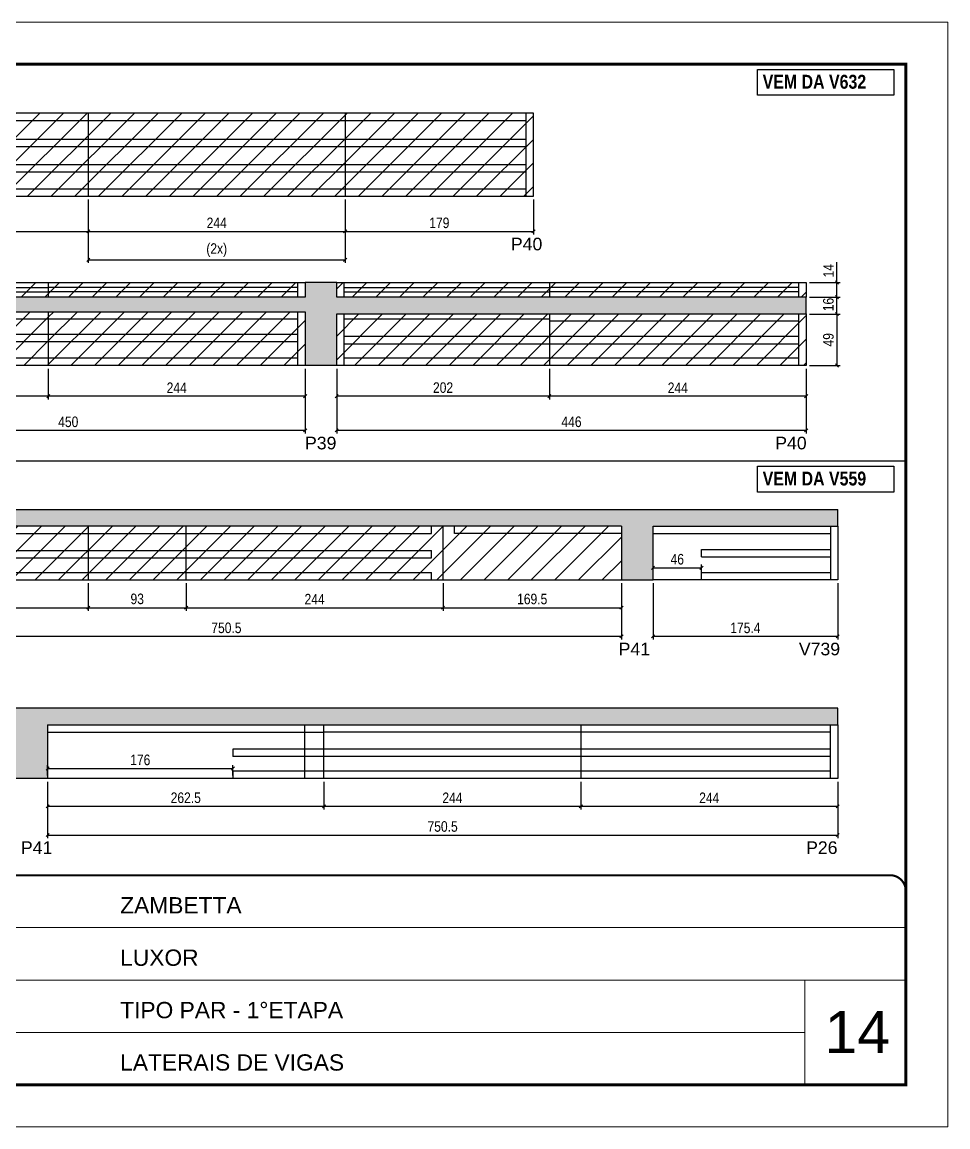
# Model space of a CAD drawing. Extents: x 3309 to 9563, y -2522 to 14608.
# Drawn here: x 5513 to 6393, y 10112 to 11162 of the extents above; entities that cross this region are included whole.
import ezdxf

# ---------------------------------------------------------------- set-up
doc = ezdxf.new("R2010")
doc.units = 0
doc.header["$PDMODE"] = 35
doc.header["$PDSIZE"] = -10
doc.linetypes.add('CONTINUO', pattern=[0])
doc.linetypes.add('DASHED', pattern=[0.75, 0.5, -0.25])
for name, color, linetype in [('5', 5, 'Continuous'), ('COTA', 241, 'Continuous'), ('NOMENCLATURA', 7, 'Continuous'), ('Painéis', 200, 'Continuous'), ('SARR_2.2x7', 40, 'Continuous')]:
    doc.layers.add(name, color=color, linetype=linetype)
for name, color, linetype, lineweight in [('CARIMBO', 255, 'Continuous', 9), ('Folhas', 255, 'Continuous', 9), ('Hachura', 251, 'Continuous', 9), ('SARRAFO DE PRESSAO', 251, 'DASHED', 9)]:
    doc.layers.add(name, color=color, linetype=linetype, lineweight=lineweight)
doc.styles.add('ARIAL', font='arial.ttf')
doc.styles.add('COTA TECNICA', font='techl___.ttf', dxfattribs={"height": 10})
doc.styles.get("Standard").update_dxf_attribs({"font": 'arial.ttf'})
doc.styles.add('TECNICA', font='techb___.ttf', dxfattribs={"height": 10})
doc.dimstyles.new('PAINEL', dxfattribs={"dimtxt": 10, "dimasz": 3, "dimexe": 3, "dimexo": 3, "dimgap": 3, "dimtad": 1, "dimdec": 1, "dimzin": 12, "dimdsep": 46, "dimtxsty": 'COTA TECNICA', "dimblk1": 'OBLIQUE', "dimblk2": 'OBLIQUE', "dimsah": 1, "dimcen": 0.9, "dimclrd": 4, "dimclre": 4, "dimclrt": 240, "dimadec": 1, "dimazin": 3, "dimtfac": 1, "dimtdec": 1, "dimtmove": 0, "dimatfit": 3, "dimfxl": 1, "dimtolj": 1, "dimtzin": 12, "dimarcsym": 0})

# ---------------------------------------------------------------- blocks, each defined once
blk = doc.blocks.new('9999999999')
at = {"color": 30, "linetype": 'CONTINUO'}
for p, q in [((98564.6, 34379.6), (99584, 34379.6)), ((98564.6, 34329.8), (99488, 34329.8)), ((99584, 34329.8), (99488, 34329.8)), ((99488, 34329.8), (99488, 34230.2)), ((98564.6, 34280), (99488, 34280))]:
    blk.add_line(p, q, dxfattribs=at)
at = {"color": 30, "linetype": 'CONTINUO', "const_width": 2}
blk.add_lwpolyline([(99584, 34230.2), (99584, 34414.4, 0.414214), (99569, 34429.4), (98229, 34429.4, 0.414214), (98214, 34414.4), (98214, 34245.2, 0.414214), (98229, 34230.2), (99584, 34230.2)], format="xyb", dxfattribs=at)
at = {"layer": 'Folhas'}
blk.add_lwpolyline([(98139, 34190.2), (99624, 34190.2), (99624, 35240.2), (98139, 35240.2)], close=True, dxfattribs=at)
at = {"layer": 'Folhas', "color": 30, "const_width": 3}
blk.add_lwpolyline([(98214, 34230.2), (99584, 34230.2), (99584, 35200.2), (98214, 35200.2)], close=True, dxfattribs=at)
at = {"color": 7, "linetype": 'Continuous', "ltscale": 5, "style": 'ARIAL'}
for s, height, p in [('ZAMBETTA', 15.48, (98837.7, 34393.1)), ('LUXOR', 15.48, (98837.7, 34343.3)), ('TIPO PAR - 1°ETAPA', 15.483, (98837.7, 34293.5)), ('LATERAIS DE VIGAS', 15.483, (98837.7, 34243.7))]:
    blk.add_text(s, height=height, dxfattribs=at).set_placement(p)
blk = doc.blocks.new('_Oblique')
at = {"color": 0, "linetype": 'ByBlock', "lineweight": -2}
blk.add_line((-0.5, -0.5), (0.5, 0.5), dxfattribs=at)
blk = doc.blocks.new('*D2303')
at = {"layer": 'COTA', "color": 4, "lineweight": -2, "transparency": 16777216}
for p, q in [((5812.3, 10832.7), (5812.3, 10771.1)), ((6258.3, 10832.7), (6258.3, 10771.1)), ((6258.3, 10774.1), (5812.3, 10774.1))]:
    blk.add_line(p, q, dxfattribs=at)
at = {"layer": 'Defpoints', "color": 0, "transparency": 16777216}
for p in [(5812.3, 10835.7), (6258.3, 10835.7), (5812.3, 10774.1)]:
    blk.add_point(p, dxfattribs=at)
at = {"layer": 'COTA', "color": 4, "lineweight": -2, "transparency": 16777216, "xscale": 3, "yscale": 3, "zscale": 3, "rotation": 180}
blk.add_blockref('_Oblique', (5812.3, 10774.1), dxfattribs=at)
at = {"layer": 'COTA', "color": 4, "lineweight": -2, "transparency": 16777216, "xscale": 3, "yscale": 3, "zscale": 3}
blk.add_blockref('_Oblique', (6258.3, 10774.1), dxfattribs=at)
at = {"layer": 'COTA', "color": 240, "transparency": 16777216, "insert": (6035.3, 10782.2), "char_height": 10, "attachment_point": 5, "style": 'COTA TECNICA'}
blk.add_mtext('\\A1;446', dxfattribs=at)
blk = doc.blocks.new('*D2304')
at = {"layer": 'COTA', "color": 4, "lineweight": -2, "transparency": 16777216}
for p, q in [((6014.3, 10832.7), (6014.3, 10803.6)), ((6258.3, 10832.7), (6258.3, 10803.6)), ((6258.3, 10806.6), (6014.3, 10806.6))]:
    blk.add_line(p, q, dxfattribs=at)
at = {"layer": 'Defpoints', "color": 0, "transparency": 16777216}
for p in [(6014.3, 10835.7), (6258.3, 10835.7), (6014.3, 10806.6)]:
    blk.add_point(p, dxfattribs=at)
at = {"layer": 'COTA', "color": 4, "lineweight": -2, "transparency": 16777216, "xscale": 3, "yscale": 3, "zscale": 3, "rotation": 180}
blk.add_blockref('_Oblique', (6014.3, 10806.6), dxfattribs=at)
at = {"layer": 'COTA', "color": 4, "lineweight": -2, "transparency": 16777216, "xscale": 3, "yscale": 3, "zscale": 3}
blk.add_blockref('_Oblique', (6258.3, 10806.6), dxfattribs=at)
at = {"layer": 'COTA', "color": 240, "transparency": 16777216, "insert": (6136.3, 10814.6), "char_height": 10, "attachment_point": 5, "style": 'COTA TECNICA'}
blk.add_mtext('\\A1;244', dxfattribs=at)
blk = doc.blocks.new('*D2305')
at = {"layer": 'COTA', "color": 4, "lineweight": -2, "transparency": 16777216}
for p, q in [((5812.3, 10832.7), (5812.3, 10803.6)), ((6014.3, 10832.7), (6014.3, 10803.6)), ((6014.3, 10806.6), (5812.3, 10806.6))]:
    blk.add_line(p, q, dxfattribs=at)
at = {"layer": 'Defpoints', "color": 0, "transparency": 16777216}
for p in [(5812.3, 10835.7), (6014.3, 10835.7), (5812.3, 10806.6)]:
    blk.add_point(p, dxfattribs=at)
at = {"layer": 'COTA', "color": 4, "lineweight": -2, "transparency": 16777216, "xscale": 3, "yscale": 3, "zscale": 3, "rotation": 180}
blk.add_blockref('_Oblique', (5812.3, 10806.6), dxfattribs=at)
at = {"layer": 'COTA', "color": 4, "lineweight": -2, "transparency": 16777216, "xscale": 3, "yscale": 3, "zscale": 3}
blk.add_blockref('_Oblique', (6014.3, 10806.6), dxfattribs=at)
at = {"layer": 'COTA', "color": 240, "transparency": 16777216, "insert": (5913.3, 10814.7), "char_height": 10, "attachment_point": 5, "style": 'COTA TECNICA'}
blk.add_mtext('\\A1;202', dxfattribs=at)
blk = doc.blocks.new('*D2306')
at = {"layer": 'COTA', "color": 4, "lineweight": -2, "transparency": 16777216}
for p, q in [((5332.3, 10832.7), (5332.3, 10771.1)), ((5782.3, 10832.7), (5782.3, 10771.1)), ((5782.3, 10774.1), (5332.3, 10774.1))]:
    blk.add_line(p, q, dxfattribs=at)
at = {"layer": 'Defpoints', "color": 0, "transparency": 16777216}
for p in [(5332.3, 10835.7), (5782.3, 10835.7), (5332.3, 10774.1)]:
    blk.add_point(p, dxfattribs=at)
at = {"layer": 'COTA', "color": 4, "lineweight": -2, "transparency": 16777216, "xscale": 3, "yscale": 3, "zscale": 3, "rotation": 180}
blk.add_blockref('_Oblique', (5332.3, 10774.1), dxfattribs=at)
at = {"layer": 'COTA', "color": 4, "lineweight": -2, "transparency": 16777216, "xscale": 3, "yscale": 3, "zscale": 3}
blk.add_blockref('_Oblique', (5782.3, 10774.1), dxfattribs=at)
at = {"layer": 'COTA', "color": 240, "transparency": 16777216, "insert": (5557.3, 10782.2), "char_height": 10, "attachment_point": 5, "style": 'COTA TECNICA'}
blk.add_mtext('\\A1;450', dxfattribs=at)
blk = doc.blocks.new('*D2307')
at = {"layer": 'COTA', "color": 4, "lineweight": -2, "transparency": 16777216}
for p, q in [((5538.3, 10832.7), (5538.3, 10803.6)), ((5782.3, 10832.7), (5782.3, 10803.6)), ((5782.3, 10806.6), (5538.3, 10806.6))]:
    blk.add_line(p, q, dxfattribs=at)
at = {"layer": 'Defpoints', "color": 0, "transparency": 16777216}
for p in [(5538.3, 10835.7), (5782.3, 10835.7), (5538.3, 10806.6)]:
    blk.add_point(p, dxfattribs=at)
at = {"layer": 'COTA', "color": 4, "lineweight": -2, "transparency": 16777216, "xscale": 3, "yscale": 3, "zscale": 3, "rotation": 180}
blk.add_blockref('_Oblique', (5538.3, 10806.6), dxfattribs=at)
at = {"layer": 'COTA', "color": 4, "lineweight": -2, "transparency": 16777216, "xscale": 3, "yscale": 3, "zscale": 3}
blk.add_blockref('_Oblique', (5782.3, 10806.6), dxfattribs=at)
at = {"layer": 'COTA', "color": 240, "transparency": 16777216, "insert": (5660.3, 10814.6), "char_height": 10, "attachment_point": 5, "style": 'COTA TECNICA'}
blk.add_mtext('\\A1;244', dxfattribs=at)
blk = doc.blocks.new('*D2308')
at = {"layer": 'COTA', "color": 4, "lineweight": -2, "transparency": 16777216}
for p, q in [((5332.3, 10832.7), (5332.3, 10803.6)), ((5538.3, 10832.7), (5538.3, 10803.6)), ((5538.3, 10806.6), (5332.3, 10806.6))]:
    blk.add_line(p, q, dxfattribs=at)
at = {"layer": 'Defpoints', "color": 0, "transparency": 16777216}
for p in [(5332.3, 10835.7), (5538.3, 10835.7), (5332.3, 10806.6)]:
    blk.add_point(p, dxfattribs=at)
at = {"layer": 'COTA', "color": 4, "lineweight": -2, "transparency": 16777216, "xscale": 3, "yscale": 3, "zscale": 3, "rotation": 180}
blk.add_blockref('_Oblique', (5332.3, 10806.6), dxfattribs=at)
at = {"layer": 'COTA', "color": 4, "lineweight": -2, "transparency": 16777216, "xscale": 3, "yscale": 3, "zscale": 3}
blk.add_blockref('_Oblique', (5538.3, 10806.6), dxfattribs=at)
at = {"layer": 'COTA', "color": 240, "transparency": 16777216, "insert": (5435.3, 10814.7), "char_height": 10, "attachment_point": 5, "style": 'COTA TECNICA'}
blk.add_mtext('\\A1;206', dxfattribs=at)
blk = doc.blocks.new('*D2313')
at = {"layer": 'COTA', "color": 4, "lineweight": -2, "transparency": 16777216}
for p, q in [((6261.3, 10884.7), (6290.5, 10884.7)), ((6287.5, 10884.7), (6287.5, 10835.7)), ((6261.3, 10835.7), (6290.5, 10835.7))]:
    blk.add_line(p, q, dxfattribs=at)
at = {"layer": 'Defpoints', "color": 0, "transparency": 16777216}
for p in [(6258.3, 10884.7), (6258.3, 10835.7), (6287.5, 10835.7)]:
    blk.add_point(p, dxfattribs=at)
at = {"layer": 'COTA', "color": 4, "lineweight": -2, "transparency": 16777216, "xscale": 3, "yscale": 3, "zscale": 3}
for p, rotation in [((6287.5, 10884.7), 90), ((6287.5, 10835.7), 270)]:
    blk.add_blockref('_Oblique', p, dxfattribs=dict(at, rotation=rotation))
at = {"layer": 'COTA', "color": 240, "transparency": 16777216, "insert": (6279.4, 10860.2), "char_height": 10, "attachment_point": 5, "rotation": 90, "style": 'COTA TECNICA'}
blk.add_mtext('\\A1;49', dxfattribs=at)
blk = doc.blocks.new('*D2314')
at = {"layer": 'COTA', "color": 4, "lineweight": -2, "transparency": 16777216}
for p, q in [((6261.3, 10900.7), (6290.5, 10900.7)), ((6287.5, 10884.7), (6287.5, 10900.7)), ((6261.3, 10884.7), (6290.5, 10884.7))]:
    blk.add_line(p, q, dxfattribs=at)
at = {"layer": 'Defpoints', "color": 0, "transparency": 16777216}
for p in [(6258.3, 10900.7), (6287.5, 10900.7), (6258.3, 10884.7)]:
    blk.add_point(p, dxfattribs=at)
at = {"layer": 'COTA', "color": 4, "lineweight": -2, "transparency": 16777216, "xscale": 3, "yscale": 3, "zscale": 3}
for p, rotation in [((6287.5, 10900.7), 90), ((6287.5, 10884.7), 270)]:
    blk.add_blockref('_Oblique', p, dxfattribs=dict(at, rotation=rotation))
at = {"layer": 'COTA', "color": 240, "transparency": 16777216, "insert": (6279.4, 10893.7), "char_height": 10, "attachment_point": 5, "rotation": 90, "style": 'COTA TECNICA'}
blk.add_mtext('\\A1;16', dxfattribs=at)
blk = doc.blocks.new('*D2315')
at = {"layer": 'COTA', "color": 4, "lineweight": -2, "transparency": 16777216}
for p, q in [((6287.5, 10914.7), (6287.5, 10933.9)), ((6261.3, 10914.7), (6290.5, 10914.7)), ((6287.5, 10900.7), (6287.5, 10914.7)), ((6261.3, 10900.7), (6290.5, 10900.7))]:
    blk.add_line(p, q, dxfattribs=at)
at = {"layer": 'Defpoints', "color": 0, "transparency": 16777216}
for p in [(6258.3, 10914.7), (6287.5, 10914.7), (6258.3, 10900.7)]:
    blk.add_point(p, dxfattribs=at)
at = {"layer": 'COTA', "color": 4, "lineweight": -2, "transparency": 16777216, "xscale": 3, "yscale": 3, "zscale": 3}
for p, rotation in [((6287.5, 10914.7), 90), ((6287.5, 10900.7), 270)]:
    blk.add_blockref('_Oblique', p, dxfattribs=dict(at, rotation=rotation))
at = {"layer": 'COTA', "color": 240, "transparency": 16777216, "insert": (6279.5, 10925.8), "char_height": 10, "attachment_point": 5, "rotation": 90, "style": 'COTA TECNICA'}
blk.add_mtext('\\A1;14', dxfattribs=at)
blk = doc.blocks.new('*D2317')
at = {"layer": 'COTA', "color": 4, "lineweight": -2, "transparency": 16777216}
for p, q in [((5332.3, 10993.6), (5332.3, 10960.2)), ((5576.3, 10993.6), (5576.3, 10960.2)), ((5332.3, 10963.2), (5576.3, 10963.2))]:
    blk.add_line(p, q, dxfattribs=at)
at = {"layer": 'Defpoints', "color": 0, "transparency": 16777216}
for p in [(5332.3, 10996.6), (5576.3, 10996.6), (5576.3, 10963.2)]:
    blk.add_point(p, dxfattribs=at)
at = {"layer": 'COTA', "color": 4, "lineweight": -2, "transparency": 16777216, "xscale": 3, "yscale": 3, "zscale": 3, "rotation": 180}
blk.add_blockref('_Oblique', (5332.3, 10963.2), dxfattribs=at)
at = {"layer": 'COTA', "color": 4, "lineweight": -2, "transparency": 16777216, "xscale": 3, "yscale": 3, "zscale": 3}
blk.add_blockref('_Oblique', (5576.3, 10963.2), dxfattribs=at)
at = {"layer": 'COTA', "color": 240, "transparency": 16777216, "insert": (5454.3, 10971.3), "char_height": 10, "attachment_point": 5, "style": 'COTA TECNICA'}
blk.add_mtext('\\A1;244', dxfattribs=at)
blk = doc.blocks.new('*D2318')
at = {"layer": 'COTA', "color": 4, "lineweight": -2, "transparency": 16777216}
for p, q in [((5576.3, 10993.6), (5576.3, 10960.2)), ((5820.3, 10993.6), (5820.3, 10960.2)), ((5576.3, 10963.2), (5820.3, 10963.2))]:
    blk.add_line(p, q, dxfattribs=at)
at = {"layer": 'Defpoints', "color": 0, "transparency": 16777216}
for p in [(5576.3, 10996.6), (5820.3, 10996.6), (5820.3, 10963.2)]:
    blk.add_point(p, dxfattribs=at)
at = {"layer": 'COTA', "color": 4, "lineweight": -2, "transparency": 16777216, "xscale": 3, "yscale": 3, "zscale": 3, "rotation": 180}
blk.add_blockref('_Oblique', (5576.3, 10963.2), dxfattribs=at)
at = {"layer": 'COTA', "color": 4, "lineweight": -2, "transparency": 16777216, "xscale": 3, "yscale": 3, "zscale": 3}
blk.add_blockref('_Oblique', (5820.3, 10963.2), dxfattribs=at)
at = {"layer": 'COTA', "color": 240, "transparency": 16777216, "insert": (5698.3, 10971.3), "char_height": 10, "attachment_point": 5, "style": 'COTA TECNICA'}
blk.add_mtext('\\A1;244', dxfattribs=at)
blk = doc.blocks.new('*D2319')
at = {"layer": 'COTA', "color": 4, "lineweight": -2, "transparency": 16777216}
for p, q in [((5820.3, 10993.6), (5820.3, 10960.2)), ((5999.3, 10993.6), (5999.3, 10960.2)), ((5820.3, 10963.2), (5999.3, 10963.2))]:
    blk.add_line(p, q, dxfattribs=at)
at = {"layer": 'Defpoints', "color": 0, "transparency": 16777216}
for p in [(5820.3, 10996.6), (5999.3, 10996.6), (5999.3, 10963.2)]:
    blk.add_point(p, dxfattribs=at)
at = {"layer": 'COTA', "color": 4, "lineweight": -2, "transparency": 16777216, "xscale": 3, "yscale": 3, "zscale": 3, "rotation": 180}
blk.add_blockref('_Oblique', (5820.3, 10963.2), dxfattribs=at)
at = {"layer": 'COTA', "color": 4, "lineweight": -2, "transparency": 16777216, "xscale": 3, "yscale": 3, "zscale": 3}
blk.add_blockref('_Oblique', (5999.3, 10963.2), dxfattribs=at)
at = {"layer": 'COTA', "color": 240, "transparency": 16777216, "insert": (5909.8, 10971.3), "char_height": 10, "attachment_point": 5, "style": 'COTA TECNICA'}
blk.add_mtext('\\A1;179', dxfattribs=at)
blk = doc.blocks.new('*D2320')
at = {"layer": 'COTA', "color": 4, "lineweight": -2, "transparency": 16777216}
for p, q in [((5576.3, 10993.6), (5576.3, 10933.2)), ((5820.3, 10993.6), (5820.3, 10933.2)), ((5576.3, 10936.2), (5820.3, 10936.2))]:
    blk.add_line(p, q, dxfattribs=at)
at = {"layer": 'Defpoints', "color": 0, "transparency": 16777216}
for p in [(5576.3, 10996.6), (5820.3, 10996.6), (5820.3, 10936.2)]:
    blk.add_point(p, dxfattribs=at)
at = {"layer": 'COTA', "color": 4, "lineweight": -2, "transparency": 16777216, "xscale": 3, "yscale": 3, "zscale": 3, "rotation": 180}
blk.add_blockref('_Oblique', (5576.3, 10936.2), dxfattribs=at)
at = {"layer": 'COTA', "color": 4, "lineweight": -2, "transparency": 16777216, "xscale": 3, "yscale": 3, "zscale": 3}
blk.add_blockref('_Oblique', (5820.3, 10936.2), dxfattribs=at)
at = {"layer": 'COTA', "color": 240, "transparency": 16777216, "insert": (5698.3, 10945.4), "char_height": 10, "attachment_point": 5, "style": 'COTA TECNICA'}
blk.add_mtext('\\A1;(2x)', dxfattribs=at)
blk = doc.blocks.new('*D5262')
at = {"layer": 'COTA', "color": 4, "lineweight": -2, "transparency": 16777216}
for p, q in [((5332.3, 10629), (5332.3, 10602.6)), ((5576.3, 10629), (5576.3, 10602.6)), ((5332.3, 10605.6), (5576.3, 10605.6))]:
    blk.add_line(p, q, dxfattribs=at)
at = {"layer": 'Defpoints', "color": 0, "transparency": 16777216}
for p in [(5332.3, 10632), (5576.3, 10632), (5576.3, 10605.6)]:
    blk.add_point(p, dxfattribs=at)
at = {"layer": 'COTA', "color": 4, "lineweight": -2, "transparency": 16777216, "xscale": 3, "yscale": 3, "zscale": 3, "rotation": 180}
blk.add_blockref('_Oblique', (5332.3, 10605.6), dxfattribs=at)
at = {"layer": 'COTA', "color": 4, "lineweight": -2, "transparency": 16777216, "xscale": 3, "yscale": 3, "zscale": 3}
blk.add_blockref('_Oblique', (5576.3, 10605.6), dxfattribs=at)
at = {"layer": 'COTA', "color": 240, "transparency": 16777216, "insert": (5454.3, 10613.7), "char_height": 10, "attachment_point": 5, "style": 'COTA TECNICA'}
blk.add_mtext('\\A1;244', dxfattribs=at)
blk = doc.blocks.new('*D5263')
at = {"layer": 'COTA', "color": 4, "lineweight": -2, "transparency": 16777216}
for p, q in [((5576.3, 10629), (5576.3, 10602.6)), ((5669.3, 10629), (5669.3, 10602.6)), ((5576.3, 10605.6), (5669.3, 10605.6))]:
    blk.add_line(p, q, dxfattribs=at)
at = {"layer": 'Defpoints', "color": 0, "transparency": 16777216}
for p in [(5576.3, 10632), (5669.3, 10632), (5669.3, 10605.6)]:
    blk.add_point(p, dxfattribs=at)
at = {"layer": 'COTA', "color": 4, "lineweight": -2, "transparency": 16777216, "xscale": 3, "yscale": 3, "zscale": 3, "rotation": 180}
blk.add_blockref('_Oblique', (5576.3, 10605.6), dxfattribs=at)
at = {"layer": 'COTA', "color": 4, "lineweight": -2, "transparency": 16777216, "xscale": 3, "yscale": 3, "zscale": 3}
blk.add_blockref('_Oblique', (5669.3, 10605.6), dxfattribs=at)
at = {"layer": 'COTA', "color": 240, "transparency": 16777216, "insert": (5622.8, 10613.9), "char_height": 10, "attachment_point": 5, "style": 'COTA TECNICA'}
blk.add_mtext('\\A1;93', dxfattribs=at)
blk = doc.blocks.new('*D5264')
at = {"layer": 'COTA', "color": 4, "lineweight": -2, "transparency": 16777216}
for p, q in [((5669.3, 10629), (5669.3, 10602.6)), ((5913.3, 10629), (5913.3, 10602.6)), ((5669.3, 10605.6), (5913.3, 10605.6))]:
    blk.add_line(p, q, dxfattribs=at)
at = {"layer": 'Defpoints', "color": 0, "transparency": 16777216}
for p in [(5669.3, 10632), (5913.3, 10632), (5913.3, 10605.6)]:
    blk.add_point(p, dxfattribs=at)
at = {"layer": 'COTA', "color": 4, "lineweight": -2, "transparency": 16777216, "xscale": 3, "yscale": 3, "zscale": 3, "rotation": 180}
blk.add_blockref('_Oblique', (5669.3, 10605.6), dxfattribs=at)
at = {"layer": 'COTA', "color": 4, "lineweight": -2, "transparency": 16777216, "xscale": 3, "yscale": 3, "zscale": 3}
blk.add_blockref('_Oblique', (5913.3, 10605.6), dxfattribs=at)
at = {"layer": 'COTA', "color": 240, "transparency": 16777216, "insert": (5791.3, 10613.7), "char_height": 10, "attachment_point": 5, "style": 'COTA TECNICA'}
blk.add_mtext('\\A1;244', dxfattribs=at)
blk = doc.blocks.new('*D5265')
at = {"layer": 'COTA', "color": 4, "lineweight": -2, "transparency": 16777216}
for p, q in [((5913.3, 10629), (5913.3, 10602.6)), ((6082.8, 10629), (6082.8, 10602.6)), ((5913.3, 10605.6), (6082.8, 10605.6))]:
    blk.add_line(p, q, dxfattribs=at)
at = {"layer": 'Defpoints', "color": 0, "transparency": 16777216}
for p in [(5913.3, 10632), (6082.8, 10632), (6082.8, 10605.6)]:
    blk.add_point(p, dxfattribs=at)
at = {"layer": 'COTA', "color": 4, "lineweight": -2, "transparency": 16777216, "xscale": 3, "yscale": 3, "zscale": 3, "rotation": 180}
blk.add_blockref('_Oblique', (5913.3, 10605.6), dxfattribs=at)
at = {"layer": 'COTA', "color": 4, "lineweight": -2, "transparency": 16777216, "xscale": 3, "yscale": 3, "zscale": 3}
blk.add_blockref('_Oblique', (6082.8, 10605.6), dxfattribs=at)
at = {"layer": 'COTA', "color": 240, "transparency": 16777216, "insert": (5998, 10613.8), "char_height": 10, "attachment_point": 5, "style": 'COTA TECNICA'}
blk.add_mtext('\\A1;169.5', dxfattribs=at)
blk = doc.blocks.new('*D5266')
at = {"layer": 'COTA', "color": 4, "lineweight": -2, "transparency": 16777216}
for p, q in [((5332.3, 10629), (5332.3, 10575.3)), ((6082.8, 10629), (6082.8, 10575.3)), ((6082.8, 10578.3), (5332.3, 10578.3))]:
    blk.add_line(p, q, dxfattribs=at)
at = {"layer": 'Defpoints', "color": 0, "transparency": 16777216}
for p in [(5332.3, 10632), (6082.8, 10632), (5332.3, 10578.3)]:
    blk.add_point(p, dxfattribs=at)
at = {"layer": 'COTA', "color": 4, "lineweight": -2, "transparency": 16777216, "xscale": 3, "yscale": 3, "zscale": 3, "rotation": 180}
blk.add_blockref('_Oblique', (5332.3, 10578.3), dxfattribs=at)
at = {"layer": 'COTA', "color": 4, "lineweight": -2, "transparency": 16777216, "xscale": 3, "yscale": 3, "zscale": 3}
blk.add_blockref('_Oblique', (6082.8, 10578.3), dxfattribs=at)
at = {"layer": 'COTA', "color": 240, "transparency": 16777216, "insert": (5707.5, 10586.4), "char_height": 10, "attachment_point": 5, "style": 'COTA TECNICA'}
blk.add_mtext('\\A1;750.5', dxfattribs=at)
blk = doc.blocks.new('*D5269')
at = {"layer": 'COTA', "color": 4, "lineweight": -2, "transparency": 16777216}
for p, q in [((6112.8, 10629), (6112.8, 10575.3)), ((6288.2, 10629), (6288.2, 10575.3)), ((6288.2, 10578.3), (6112.8, 10578.3))]:
    blk.add_line(p, q, dxfattribs=at)
at = {"layer": 'Defpoints', "color": 0, "transparency": 16777216}
for p in [(6112.8, 10632), (6288.2, 10632), (6112.8, 10578.3)]:
    blk.add_point(p, dxfattribs=at)
at = {"layer": 'COTA', "color": 4, "lineweight": -2, "transparency": 16777216, "xscale": 3, "yscale": 3, "zscale": 3, "rotation": 180}
blk.add_blockref('_Oblique', (6112.8, 10578.3), dxfattribs=at)
at = {"layer": 'COTA', "color": 4, "lineweight": -2, "transparency": 16777216, "xscale": 3, "yscale": 3, "zscale": 3}
blk.add_blockref('_Oblique', (6288.2, 10578.3), dxfattribs=at)
at = {"layer": 'COTA', "color": 240, "transparency": 16777216, "insert": (6200.5, 10586.4), "char_height": 10, "attachment_point": 5, "style": 'COTA TECNICA'}
blk.add_mtext('\\A1;175.4', dxfattribs=at)
blk = doc.blocks.new('*D5270')
at = {"layer": 'COTA', "color": 4, "lineweight": -2, "transparency": 16777216}
for p, q in [((6112.8, 10635), (6112.8, 10646.5)), ((6112.8, 10643.5), (6158.8, 10643.5)), ((6158.8, 10635), (6158.8, 10646.5))]:
    blk.add_line(p, q, dxfattribs=at)
at = {"layer": 'Defpoints', "color": 0, "transparency": 16777216}
for p in [(6158.8, 10643.5), (6112.8, 10632), (6158.8, 10632)]:
    blk.add_point(p, dxfattribs=at)
at = {"layer": 'COTA', "color": 4, "lineweight": -2, "transparency": 16777216, "xscale": 3, "yscale": 3, "zscale": 3, "rotation": 180}
blk.add_blockref('_Oblique', (6112.8, 10643.5), dxfattribs=at)
at = {"layer": 'COTA', "color": 4, "lineweight": -2, "transparency": 16777216, "xscale": 3, "yscale": 3, "zscale": 3}
blk.add_blockref('_Oblique', (6158.8, 10643.5), dxfattribs=at)
at = {"layer": 'COTA', "color": 240, "transparency": 16777216, "insert": (6135.8, 10651.6), "char_height": 10, "attachment_point": 5, "style": 'COTA TECNICA'}
blk.add_mtext('\\A1;46', dxfattribs=at)
blk = doc.blocks.new('*D5280')
at = {"layer": 'COTA', "color": 4, "lineweight": -2, "transparency": 16777216}
for p, q in [((6044.2, 10440.2), (6044.2, 10413.8)), ((6288.2, 10440.2), (6288.2, 10413.8)), ((6288.2, 10416.8), (6044.2, 10416.8))]:
    blk.add_line(p, q, dxfattribs=at)
at = {"layer": 'Defpoints', "color": 0, "transparency": 16777216}
for p in [(6044.2, 10443.2), (6288.2, 10443.2), (6044.2, 10416.8)]:
    blk.add_point(p, dxfattribs=at)
at = {"layer": 'COTA', "color": 4, "lineweight": -2, "transparency": 16777216, "xscale": 3, "yscale": 3, "zscale": 3, "rotation": 180}
blk.add_blockref('_Oblique', (6044.2, 10416.8), dxfattribs=at)
at = {"layer": 'COTA', "color": 4, "lineweight": -2, "transparency": 16777216, "xscale": 3, "yscale": 3, "zscale": 3}
blk.add_blockref('_Oblique', (6288.2, 10416.8), dxfattribs=at)
at = {"layer": 'COTA', "color": 240, "transparency": 16777216, "insert": (6166.2, 10424.9), "char_height": 10, "attachment_point": 5, "style": 'COTA TECNICA'}
blk.add_mtext('\\A1;244', dxfattribs=at)
blk = doc.blocks.new('*D5275')
at = {"layer": 'COTA', "color": 4, "lineweight": -2, "transparency": 16777216}
for p, q in [((5800.2, 10440.2), (5800.2, 10413.8)), ((6044.2, 10440.2), (6044.2, 10413.8)), ((6044.2, 10416.8), (5800.2, 10416.8))]:
    blk.add_line(p, q, dxfattribs=at)
at = {"layer": 'Defpoints', "color": 0, "transparency": 16777216}
for p in [(5800.2, 10443.2), (6044.2, 10443.2), (5800.2, 10416.8)]:
    blk.add_point(p, dxfattribs=at)
at = {"layer": 'COTA', "color": 4, "lineweight": -2, "transparency": 16777216, "xscale": 3, "yscale": 3, "zscale": 3, "rotation": 180}
blk.add_blockref('_Oblique', (5800.2, 10416.8), dxfattribs=at)
at = {"layer": 'COTA', "color": 4, "lineweight": -2, "transparency": 16777216, "xscale": 3, "yscale": 3, "zscale": 3}
blk.add_blockref('_Oblique', (6044.2, 10416.8), dxfattribs=at)
at = {"layer": 'COTA', "color": 240, "transparency": 16777216, "insert": (5922.2, 10424.9), "char_height": 10, "attachment_point": 5, "style": 'COTA TECNICA'}
blk.add_mtext('\\A1;244', dxfattribs=at)
blk = doc.blocks.new('*D5276')
at = {"layer": 'COTA', "color": 4, "lineweight": -2, "transparency": 16777216}
for p, q in [((5537.7, 10440.2), (5537.7, 10413.8)), ((5800.2, 10440.2), (5800.2, 10413.8)), ((5800.2, 10416.8), (5537.7, 10416.8))]:
    blk.add_line(p, q, dxfattribs=at)
at = {"layer": 'Defpoints', "color": 0, "transparency": 16777216}
for p in [(5537.7, 10443.2), (5800.2, 10443.2), (5537.7, 10416.8)]:
    blk.add_point(p, dxfattribs=at)
at = {"layer": 'COTA', "color": 4, "lineweight": -2, "transparency": 16777216, "xscale": 3, "yscale": 3, "zscale": 3, "rotation": 180}
blk.add_blockref('_Oblique', (5537.7, 10416.8), dxfattribs=at)
at = {"layer": 'COTA', "color": 4, "lineweight": -2, "transparency": 16777216, "xscale": 3, "yscale": 3, "zscale": 3}
blk.add_blockref('_Oblique', (5800.2, 10416.8), dxfattribs=at)
at = {"layer": 'COTA', "color": 240, "transparency": 16777216, "insert": (5668.9, 10424.9), "char_height": 10, "attachment_point": 5, "style": 'COTA TECNICA'}
blk.add_mtext('\\A1;262.5', dxfattribs=at)
blk = doc.blocks.new('*D5277')
at = {"layer": 'COTA', "color": 4, "lineweight": -2, "transparency": 16777216}
for p, q in [((5537.7, 10440.2), (5537.7, 10386.5)), ((6288.2, 10440.2), (6288.2, 10386.5)), ((5537.7, 10389.5), (6288.2, 10389.5))]:
    blk.add_line(p, q, dxfattribs=at)
at = {"layer": 'Defpoints', "color": 0, "transparency": 16777216}
for p in [(5537.7, 10443.2), (6288.2, 10443.2), (6288.2, 10389.5)]:
    blk.add_point(p, dxfattribs=at)
at = {"layer": 'COTA', "color": 4, "lineweight": -2, "transparency": 16777216, "xscale": 3, "yscale": 3, "zscale": 3, "rotation": 180}
blk.add_blockref('_Oblique', (5537.7, 10389.5), dxfattribs=at)
at = {"layer": 'COTA', "color": 4, "lineweight": -2, "transparency": 16777216, "xscale": 3, "yscale": 3, "zscale": 3}
blk.add_blockref('_Oblique', (6288.2, 10389.5), dxfattribs=at)
at = {"layer": 'COTA', "color": 240, "transparency": 16777216, "insert": (5912.9, 10397.6), "char_height": 10, "attachment_point": 5, "style": 'COTA TECNICA'}
blk.add_mtext('\\A1;750.5', dxfattribs=at)
blk = doc.blocks.new('*D5281')
at = {"layer": 'COTA', "color": 4, "lineweight": -2, "transparency": 16777216}
for p, q in [((5537.7, 10446.2), (5537.7, 10455.8)), ((5537.7, 10452.8), (5713.7, 10452.8)), ((5713.7, 10446.2), (5713.7, 10455.8))]:
    blk.add_line(p, q, dxfattribs=at)
at = {"layer": 'Defpoints', "color": 0, "transparency": 16777216}
for p in [(5713.7, 10452.8), (5537.7, 10443.2), (5713.7, 10443.2)]:
    blk.add_point(p, dxfattribs=at)
at = {"layer": 'COTA', "color": 4, "lineweight": -2, "transparency": 16777216, "xscale": 3, "yscale": 3, "zscale": 3, "rotation": 180}
blk.add_blockref('_Oblique', (5537.7, 10452.8), dxfattribs=at)
at = {"layer": 'COTA', "color": 4, "lineweight": -2, "transparency": 16777216, "xscale": 3, "yscale": 3, "zscale": 3}
blk.add_blockref('_Oblique', (5713.7, 10452.8), dxfattribs=at)
at = {"layer": 'COTA', "color": 240, "transparency": 16777216, "insert": (5625.7, 10460.9), "char_height": 10, "attachment_point": 5, "style": 'COTA TECNICA'}
blk.add_mtext('\\A1;176', dxfattribs=at)

msp = doc.modelspace()

# ---------------------------------------------------------------- hatches: boundary and pattern name
at = {"layer": 'COTA'}
h = msp.add_hatch(dxfattribs=at)
h.set_pattern_fill('AR-CONC', color=256, scale=0.03)
h.paths.add_polyline_path([(6258.3, 10900.75), (5812.3, 10900.75), (5812.3, 10914.75), (5782.3, 10914.75), (5782.3, 10900.75), (5332.3, 10900.75), (5332.3, 10886.75), (5782.3, 10886.75), (5782.3, 10835.75), (5812.3, 10835.75), (5812.3, 10884.75), (6258.3, 10884.75)])
h = msp.add_hatch(dxfattribs=at)
h.set_pattern_fill('AR-CONC', color=256, scale=0.03)
h.paths.add_polyline_path([(6112.8, 10682.99), (6288.2, 10682.99), (6288.2, 10698.99), (5332.3, 10698.99), (5332.3, 10682.99), (6082.8, 10682.99), (6082.8, 10631.99), (6112.8, 10631.99)])
h = msp.add_hatch(dxfattribs=at)
h.set_pattern_fill('AR-CONC', color=256, scale=0.03)
h.set_pattern_definition([(50, (0, -188.7883), (5.46554, -0.4781726), [0.5715, -6.2865]), (355, (0, -188.7883), (-1.0573026, 5.7317054), [0.4572, -5.0292175]), (100.451445, (0.4555, -188.828), (4.4082374, 5.2535326), [0.4857003, -5.3427073]), (46.1842, (0, -187.264), (8.1323712, -1.26127), [0.85725, -9.42975]), (96.63556, (0.678, -187.369), (7.122124, 7.4227837), [0.7285507, -8.014068]), (351.18415, (0, -187.264), (7.122124, 7.422784), [0.685799, -7.543792]), (21, (0.762, -187.6453), (4.5484317, -3.067956), [0.5715, -6.2865]), (326, (0.762, -187.6453), (1.8540609, 5.525639), [0.4572, -5.0292]), (71.451445, (1.141, -187.901), (6.4024926, 2.457683), [0.4857003, -5.3426981]), (37.5, (0, -188.7883), (0.0926581, 2.53665117), [0, -4.96824, 0, -5.1054, 0, -5.04825]), (7.5, (0, -188.7883), (2.0045899, 3.00541724), [0, -2.91084, 0, -4.85394, 0, -1.92405]), (327.5, (-1.6993, -188.7883), (4.06771786, -0.17186232), [0, -1.905, 0, -5.9436, 0, -7.8867]), (317.5, (-2.4613, -188.7883), (4.4438754, 0.7627947), [0, -2.4765, 0, -3.94716, 0, -5.6007])])
h.paths.add_polyline_path([(5507.7, 10443.21), (5537.7, 10443.21), (5537.7, 10494.21), (6288.2, 10494.21), (6288.2, 10510.21), (5332.3, 10510.21), (5332.3, 10494.21), (5507.7, 10494.21)])
at = {"layer": 'Hachura', "linetype": 'ByBlock'}
h = msp.add_hatch(dxfattribs=at)
h.set_pattern_fill('ANSI31', color=256, scale=5)
h.paths.add_polyline_path([(5576.3, 11075.62), (5332.3, 11075.62), (5332.3, 10996.62), (5576.3, 10996.62)])
h.paths.add_polyline_path([(5820.3, 11075.62), (5576.3, 11075.62), (5576.3, 10996.62), (5820.3, 10996.62)])
h.paths.add_polyline_path([(5782.3, 10886.75), (5538.3, 10886.75), (5538.3, 10835.75), (5782.3, 10835.75)])
h.paths.add_polyline_path([(6014.3, 10884.75), (5812.3, 10884.75), (5812.3, 10835.75), (6014.3, 10835.75)])
h.paths.add_polyline_path([(6258.3, 10884.75), (6014.3, 10884.75), (6014.3, 10835.75), (6258.3, 10835.75)])
h.paths.add_polyline_path([(5782.3, 10914.75), (5538.3, 10914.75), (5538.3, 10900.75), (5782.3, 10900.75)])
h = msp.add_hatch(dxfattribs=at)
h.set_pattern_fill('ANSI31', color=256, scale=5)
h.paths.add_polyline_path([(5538.3, 10886.75), (5332.3, 10886.75), (5332.3, 10835.75), (5538.3, 10835.75)])
h.paths.add_polyline_path([(5538.3, 10914.75), (5332.3, 10914.75), (5332.3, 10900.75), (5538.3, 10900.75)])
h.paths.add_polyline_path([(5999.3, 11075.62), (5820.3, 11075.62), (5820.3, 10996.62), (5999.3, 10996.62)])
h.paths.add_polyline_path([(6258.3, 10914.75), (6014.3, 10914.75), (6014.3, 10900.75), (6258.3, 10900.75)])
h = msp.add_hatch(dxfattribs=at)
h.set_pattern_fill('ANSI31', color=256, scale=5)
h.paths.add_polyline_path([(6014.3, 10914.75), (5812.3, 10914.75), (5812.3, 10900.75), (6014.3, 10900.75)])
h = msp.add_hatch(dxfattribs=at)
h.set_pattern_fill('ANSI31', color=256, scale=5)
h.set_pattern_definition([(45, (-19.033, 1899.267), (-11.22532, 11.22532), [])])
h.paths.add_polyline_path([(5576.3, 10682.99), (5332.3, 10682.99), (5332.3, 10631.99), (5576.3, 10631.99)])
h.paths.add_polyline_path([(5669.3, 10682.99), (5576.3, 10682.99), (5576.3, 10631.99), (5669.3, 10631.99)])
h.paths.add_polyline_path([(5913.3, 10682.99), (5669.3, 10682.99), (5669.3, 10631.99), (5913.3, 10631.99)])
h.paths.add_polyline_path([(6082.8, 10682.99), (5913.3, 10682.99), (5913.3, 10631.99), (6082.8, 10631.99)])

# ---------------------------------------------------------------- linework, layer by layer
at = {"layer": 'COTA'}
for p, q in [((5812.3, 10914.75), (5782.3, 10914.75)), ((6258.3, 10884.75), (6258.3, 10900.75)), ((5812.3, 10835.75), (5782.3, 10835.75)), ((4982.87, 10745.01), (6352.87, 10745.01)), ((5332.3, 10698.99), (6288.2, 10698.99)), ((6288.2, 10682.99), (6288.2, 10698.99)), ((6082.8, 10631.99), (6112.8, 10631.99)), ((6288.2, 10510.21), (5332.3, 10510.21)), ((6288.2, 10494.21), (6288.2, 10510.21)), ((5713.7, 10471.04), (5713.7, 10464.04)), ((5713.7, 10450.21), (5713.7, 10443.21)), ((5537.7, 10443.21), (5507.7, 10443.21))]:
    msp.add_line(p, q, dxfattribs=at)
at = {"layer": 'NOMENCLATURA'}
for points in [[(6211.92, 11117.15), (6341.55, 11117.15), (6341.55, 11092.58), (6211.92, 11092.58)], [(6211.92, 10740.02), (6341.55, 10740.02), (6341.55, 10715.46), (6211.92, 10715.46)]]:
    msp.add_lwpolyline(points, close=True, dxfattribs=at)
at = {"layer": 'Painéis', "linetype": 'ByBlock'}
for p, q in [((5999.3, 11075.62), (5332.3, 11075.62)), ((5576.3, 11075.62), (5576.3, 10996.62)), ((5820.3, 11075.62), (5820.3, 10996.62)), ((5999.3, 10996.62), (5999.3, 11075.62)), ((5332.3, 10996.62), (5999.3, 10996.62)), ((5332.3, 10914.75), (5782.3, 10914.75)), ((5538.3, 10914.75), (5538.3, 10900.75)), ((5782.3, 10914.75), (5782.3, 10900.75)), ((5812.3, 10900.75), (5812.3, 10914.75)), ((5812.3, 10914.75), (6258.3, 10914.75)), ((6014.3, 10914.75), (6014.3, 10900.75)), ((6258.3, 10914.75), (6258.3, 10900.75)), ((5782.3, 10900.75), (5332.3, 10900.75)), ((6258.3, 10900.75), (5812.3, 10900.75)), ((5332.3, 10886.75), (5782.3, 10886.75)), ((5538.3, 10886.75), (5538.3, 10835.75)), ((5782.3, 10886.75), (5782.3, 10835.75)), ((5812.3, 10835.75), (5812.3, 10884.75)), ((5812.3, 10884.75), (6258.3, 10884.75)), ((6014.3, 10884.75), (6014.3, 10835.75)), ((6258.3, 10884.75), (6258.3, 10835.75)), ((5782.3, 10835.75), (5332.3, 10835.75)), ((6258.3, 10835.75), (5812.3, 10835.75)), ((6082.8, 10682.99), (5332.3, 10682.99)), ((5576.3, 10682.99), (5576.3, 10631.99)), ((5669.3, 10631.99), (5669.3, 10682.99)), ((5913.3, 10631.99), (5913.3, 10682.99)), ((6082.8, 10682.99), (6082.8, 10631.99)), ((6112.8, 10631.99), (6112.8, 10682.99)), ((6112.8, 10682.99), (6288.2, 10682.99)), ((6288.2, 10682.99), (6288.2, 10631.99)), ((5332.3, 10631.99), (6082.8, 10631.99)), ((6288.2, 10631.99), (6112.8, 10631.99)), ((5537.7, 10494.21), (6288.2, 10494.21)), ((5537.7, 10494.21), (5537.7, 10443.21)), ((5781.7, 10494.21), (5781.7, 10443.21)), ((5800.2, 10443.21), (5800.2, 10494.21)), ((6044.2, 10494.21), (6044.2, 10443.21)), ((6288.2, 10494.21), (6288.2, 10443.21)), ((6288.2, 10443.21), (5537.7, 10443.21))]:
    msp.add_line(p, q, dxfattribs=at)
at = {"layer": 'SARR_2.2x7', "linetype": 'Continuous'}
for p, q in [((5339.3, 11068.62), (5576.3, 11068.62)), ((5576.3, 11068.62), (5820.3, 11068.62)), ((5820.3, 11068.62), (5992.3, 11068.62)), ((5992.3, 10996.62), (5992.3, 11075.62)), ((5339.3, 11050.77), (5576.3, 11050.77)), ((5576.3, 11050.77), (5820.3, 11050.77)), ((5820.3, 11050.77), (5992.3, 11050.77)), ((5339.3, 11043.77), (5576.3, 11043.77)), ((5576.3, 11043.77), (5820.3, 11043.77)), ((5820.3, 11043.77), (5992.3, 11043.77)), ((5339.3, 11026.77), (5576.3, 11026.77)), ((5576.3, 11026.77), (5820.3, 11026.77)), ((5820.3, 11026.77), (5992.3, 11026.77)), ((5339.3, 11019.77), (5576.3, 11019.77)), ((5576.3, 11019.77), (5820.3, 11019.77)), ((5820.3, 11019.77), (5992.3, 11019.77)), ((5339.3, 11003.62), (5576.3, 11003.62)), ((5576.3, 11003.62), (5820.3, 11003.62)), ((5820.3, 11003.62), (5992.3, 11003.62)), ((5339.3, 10909.75), (5538.3, 10909.75)), ((5775.3, 10909.75), (5538.3, 10909.75)), ((5775.3, 10900.75), (5775.3, 10914.75)), ((5819.3, 10900.75), (5819.3, 10914.75)), ((5819.3, 10909.75), (6014.3, 10909.75)), ((6251.3, 10909.75), (6014.3, 10909.75)), ((6251.3, 10900.75), (6251.3, 10914.75)), ((5339.3, 10905.75), (5538.3, 10905.75)), ((5775.3, 10905.75), (5538.3, 10905.75)), ((5819.3, 10905.75), (6014.3, 10905.75)), ((6251.3, 10905.75), (6014.3, 10905.75)), ((5538.3, 10879.75), (5339.3, 10879.75)), ((5775.3, 10879.75), (5538.3, 10879.75)), ((5775.3, 10835.75), (5775.3, 10886.75)), ((5819.3, 10835.75), (5819.3, 10884.75)), ((6014.3, 10879.75), (5819.3, 10879.75)), ((6251.3, 10835.75), (6251.3, 10884.75)), ((6251.3, 10877.75), (6014.3, 10877.75)), ((5538.3, 10865.19), (5339.3, 10865.19)), ((5538.3, 10858.19), (5339.3, 10858.19)), ((5775.3, 10865.19), (5538.3, 10865.19)), ((5775.3, 10858.19), (5538.3, 10858.19)), ((6014.3, 10863.19), (5819.3, 10863.19)), ((6251.3, 10863.19), (6014.3, 10863.19)), ((6014.3, 10856.19), (5819.3, 10856.19)), ((6251.3, 10856.19), (6014.3, 10856.19)), ((5538.3, 10842.75), (5339.3, 10842.75)), ((5775.3, 10842.75), (5538.3, 10842.75)), ((6014.3, 10842.75), (5819.3, 10842.75)), ((6251.3, 10842.75), (6014.3, 10842.75)), ((5902.3, 10675.99), (5902.3, 10682.99)), ((5924.3, 10675.99), (5924.3, 10682.99)), ((6281.2, 10682.99), (6281.2, 10631.99)), ((5339.3, 10675.99), (5576.3, 10675.99)), ((5576.3, 10675.99), (5669.3, 10675.99)), ((5669.3, 10675.99), (5902.3, 10675.99)), ((6082.8, 10675.99), (5924.3, 10675.99)), ((6112.8, 10675.99), (6281.2, 10675.99)), ((5339.3, 10659.83), (5576.3, 10659.83)), ((5576.3, 10659.83), (5669.3, 10659.83)), ((5669.3, 10659.83), (5902.3, 10659.83)), ((5902.3, 10652.83), (5902.3, 10659.83)), ((6158.8, 10653.99), (6158.8, 10660.99)), ((6158.8, 10660.99), (6281.2, 10660.99)), ((5339.3, 10652.83), (5576.3, 10652.83)), ((5576.3, 10652.83), (5669.3, 10652.83)), ((5669.3, 10652.83), (5902.3, 10652.83)), ((6158.8, 10653.99), (6281.2, 10653.99)), ((5339.3, 10638.99), (5576.3, 10638.99)), ((5576.3, 10638.99), (5669.3, 10638.99)), ((5669.3, 10638.99), (5902.3, 10638.99)), ((5902.3, 10631.99), (5902.3, 10638.99)), ((6158.8, 10631.99), (6158.8, 10638.99)), ((6158.8, 10638.99), (6281.2, 10638.99)), ((6281.2, 10443.21), (6281.2, 10494.21)), ((5537.7, 10487.21), (5800.2, 10487.21)), ((6044.2, 10487.21), (5800.2, 10487.21)), ((6281.2, 10487.21), (6044.2, 10487.21)), ((5800.2, 10471.04), (5713.7, 10471.04)), ((6044.2, 10471.04), (5800.2, 10471.04)), ((6281.2, 10471.04), (6044.2, 10471.04)), ((5800.2, 10464.04), (5713.7, 10464.04)), ((6044.2, 10464.04), (5800.2, 10464.04)), ((6281.2, 10464.04), (6044.2, 10464.04)), ((5800.2, 10450.21), (5713.7, 10450.21)), ((6044.2, 10450.21), (5800.2, 10450.21)), ((6281.2, 10450.21), (6044.2, 10450.21))]:
    msp.add_line(p, q, dxfattribs=at)

# ---------------------------------------------------------------- block references
at = {"layer": 'SARRAFO DE PRESSAO', "color": 6, "linetype": 'ByBlock'}
msp.add_blockref('9999999999', (-93231.11, -24078.07), dxfattribs=at)

# ---------------------------------------------------------------- texts
at = {"layer": '5', "linetype": 'Continuous'}
for s, rotation, p in [('P40', 0.00004, (5977.78, 10945.21)), ('P39', 0.00004, (5782.2, 10756.07)), ('P40', 0.00004, (6228.85, 10756.07)), ('P41', 0.00004, (6080.12, 10560.31)), ('V739', 0.00004, (6251.32, 10560.31)), ('P41', 359.99996, (5512.33, 10371.52)), ('P26', 359.99996, (6258.19, 10371.52))]:
    msp.add_text(s, height=12, rotation=rotation, dxfattribs=at).set_placement(p)
at = {"layer": 'CARIMBO', "style": 'ARIAL'}
msp.add_text('14', height=40, dxfattribs=at).set_placement((6275.73, 10182.28))
at = {"layer": 'NOMENCLATURA', "style": 'TECNICA'}
for s, p in [('VEM DA V632', (6216.93, 11098.84)), ('VEM DA V559', (6216.93, 10721.72))]:
    msp.add_text(s, height=13.2, dxfattribs=at).set_placement(p)

# ---------------------------------------------------------------- dimensions: what is measured, and where the dimension line sits
at = {"layer": 'COTA'}
for base, p1, p2, picture, middle in [((5576.3, 10963.22), (5332.3, 10996.62), (5576.3, 10996.62), '*D2317', (5454.3, 10971.3)), ((5999.3, 10963.22), (5820.3, 10996.62), (5999.3, 10996.62), '*D2319', (5909.8, 10971.32)), ((5332.3, 10774.08), (5782.3, 10835.75), (5332.3, 10835.75), '*D2306', (5557.3, 10782.19)), ((5812.3, 10774.08), (6258.3, 10835.75), (5812.3, 10835.75), '*D2303', (6035.3, 10782.19)), ((6158.8, 10643.54), (6112.8, 10631.99), (6158.8, 10631.99), '*D5270', (6135.8, 10651.64)), ((5576.3, 10605.62), (5332.3, 10631.99), (5576.3, 10631.99), '*D5262', (5454.3, 10613.69)), ((5332.3, 10578.32), (6082.8, 10631.99), (5332.3, 10631.99), '*D5266', (5707.55, 10586.43)), ((6112.8, 10578.32), (6288.2, 10631.99), (6112.8, 10631.99), '*D5269', (6200.5, 10586.43)), ((5713.7, 10452.77), (5537.7, 10443.21), (5713.7, 10443.21), '*D5281', (5625.7, 10460.87))]:
    dim = msp.add_linear_dim(base=base, p1=p1, p2=p2, dimstyle='PAINEL', dxfattribs=at)
    dim.commit()
    dim.dimension.update_dxf_attribs({"geometry": picture, "text_midpoint": middle})
for base, p1, p2, picture, middle in [((5820.3, 10963.22), (5576.3, 10996.62), (5820.3, 10996.62), '*D2318', (5698.3, 10971.3)), ((5669.3, 10605.62), (5576.3, 10631.99), (5669.3, 10631.99), '*D5263', (5622.8, 10613.86)), ((5913.3, 10605.62), (5669.3, 10631.99), (5913.3, 10631.99), '*D5264', (5791.3, 10613.69)), ((6082.8, 10605.62), (5913.3, 10631.99), (6082.8, 10631.99), '*D5265', (5998.05, 10613.75))]:
    dim = msp.add_linear_dim(base=base, p1=p1, p2=p2, dimstyle='PAINEL', override={"dimtmove": 1}, dxfattribs=at)
    dim.commit()
    dim.dimension.update_dxf_attribs({"geometry": picture, "text_midpoint": middle})
dim = msp.add_linear_dim(base=(5820.3, 10936.19), p1=(5576.3, 10996.62), p2=(5820.3, 10996.62), text='(2x)', dimstyle='PAINEL', dxfattribs=at)
dim.commit()
dim.dimension.update_dxf_attribs({"geometry": '*D2320', "text_midpoint": (5698.3, 10945.41)})
for base, p1, p2, angle, picture, middle in [((6287.55, 10914.75), (6258.3, 10900.75), (6258.3, 10914.75), 90, '*D2315', (6279.47, 10925.81)), ((6287.55, 10835.75), (6258.3, 10884.75), (6258.3, 10835.75), 90, '*D2313', (6279.45, 10860.25)), ((5538.3, 10806.57), (5782.3, 10835.75), (5538.3, 10835.75), 180, '*D2307', (5660.3, 10814.64)), ((6014.3, 10806.57), (6258.3, 10835.75), (6014.3, 10835.75), 180, '*D2304', (6136.3, 10814.64)), ((6288.2, 10389.53), (5537.7, 10443.21), (6288.2, 10443.21), 180, '*D5277', (5912.95, 10397.64)), ((6044.2, 10416.83), (6288.2, 10443.21), (6044.2, 10443.21), 180, '*D5280', (6166.2, 10424.9))]:
    dim = msp.add_linear_dim(base=base, p1=p1, p2=p2, angle=angle, dimstyle='PAINEL', dxfattribs=at)
    dim.commit()
    dim.dimension.update_dxf_attribs({"geometry": picture, "text_midpoint": middle})
dim = msp.add_linear_dim(base=(6287.55, 10900.75), p1=(6258.3, 10884.75), p2=(6258.3, 10900.75), angle=90, dimstyle='PAINEL', dxfattribs=at)
dim.commit()
dim.dimension.update_dxf_attribs({"geometry": '*D2314', "text_midpoint": (6287.55, 10893.75), "dimtype": 160})
for base, p1, p2, picture, middle in [((5332.3, 10806.57), (5538.3, 10835.75), (5332.3, 10835.75), '*D2308', (5435.3, 10814.67)), ((5812.3, 10806.57), (6014.3, 10835.75), (5812.3, 10835.75), '*D2305', (5913.3, 10814.67)), ((5537.7, 10416.83), (5800.2, 10443.21), (5537.7, 10443.21), '*D5276', (5668.95, 10424.94)), ((5800.2, 10416.83), (6044.2, 10443.21), (5800.2, 10443.21), '*D5275', (5922.2, 10424.9))]:
    dim = msp.add_linear_dim(base=base, p1=p1, p2=p2, angle=180, dimstyle='PAINEL', override={"dimtmove": 1}, dxfattribs=at)
    dim.commit()
    dim.dimension.update_dxf_attribs({"geometry": picture, "text_midpoint": middle})

doc.saveas('drawing.dxf')
